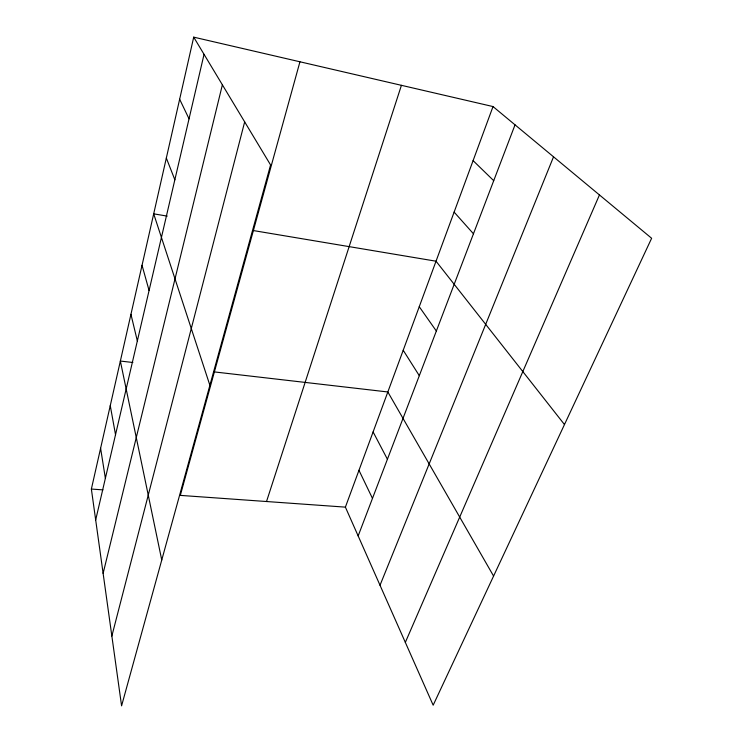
<?xml version="1.0" encoding="UTF-8"?>
<svg xmlns="http://www.w3.org/2000/svg" width="743" height="743" viewBox="0 0 743 743"><rect width="100%" height="100%" fill="white"/><g stroke="black" fill="none" stroke-linecap="round" stroke-linejoin="round"><path stroke-width="1.11" d="M193.709 37.15L270.582 164.965L121.583 705.85L91.37 489.052L193.709 37.15L493.018 106.565L651.63 238.271L433.169 705.2L345.393 507.135L493.018 106.565M95.68 519.961L204.046 54.332M103.119 573.392L222.38 84.813M111.849 636.036L244.67 121.88M299.94 61.79L180.317 495.386L345.393 507.135M266.523 501.525L401.424 85.324M358.154 535.935L515.029 124.843M380.017 585.261L553.535 156.819M405.334 642.398L599.452 194.945M91.37 489.052L102.952 489.878M132.876 362.491L120.357 361.052L161.751 560.018M214.374 371.918L387.837 391.97L493.584 576.066M167.221 216.111L153.699 213.845L209.888 385.301M253.372 230.562L436.03 261.202L564.476 424.55M473.096 160.627L493.714 180.688M454.122 212.108L473.458 233.776M419.256 306.71L436.345 331.034M403.208 350.259L419.303 375.689M373.107 431.943L387.419 459.248M358.962 470.3L372.475 498.395M179.648 99.246L189.038 118.843M166.33 158.055L174.856 179.778M142.043 265.307L149.083 290.513M130.944 314.317L137.344 340.963M110.261 405.659L115.527 434.692M100.602 448.28L105.376 478.316"/></g></svg>
